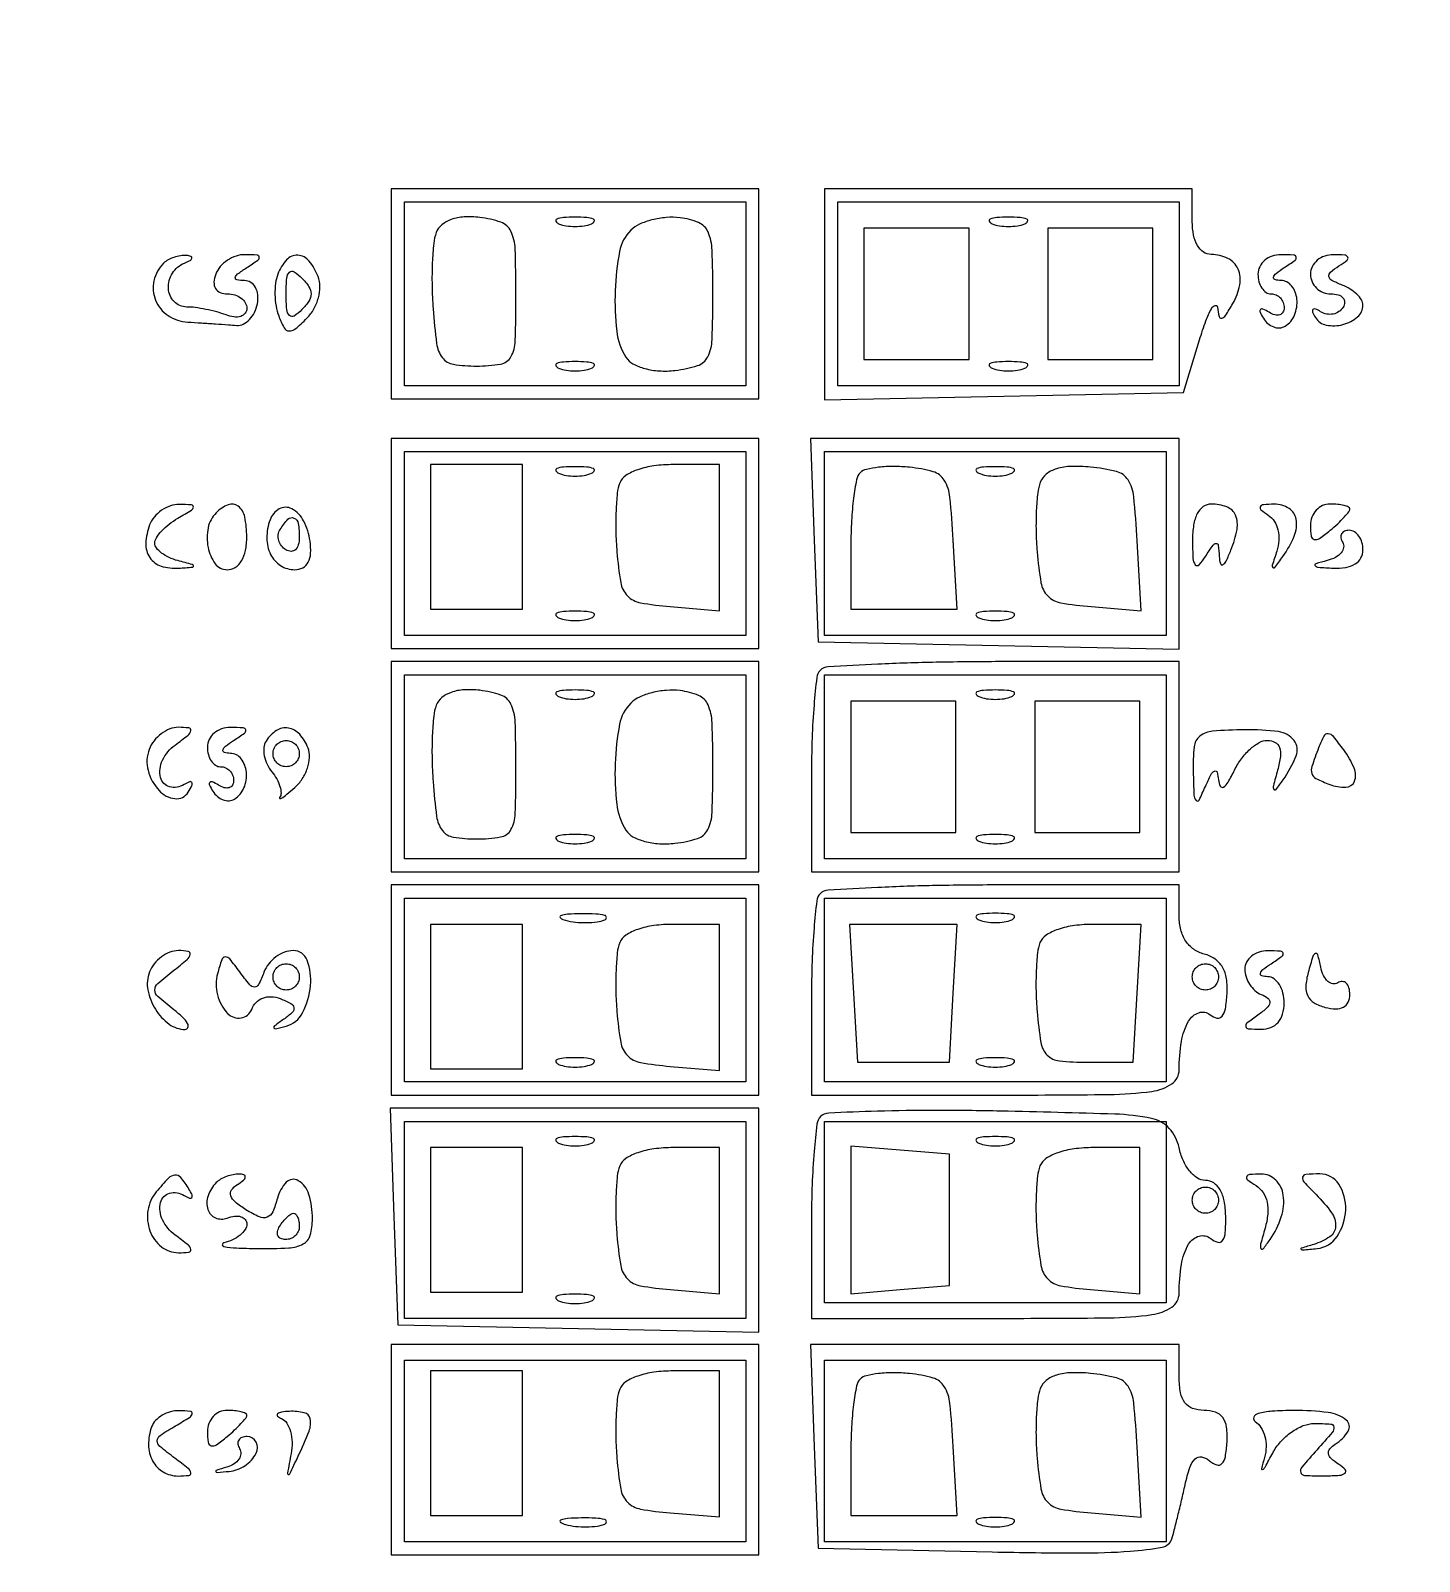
# Model space of a CAD drawing. Extents: x 4 to 1603, y 7 to 792.
# Drawn here: x 863.5 to 969.3, y 412.5 to 529 of the extents above; entities that cross this region are included whole.
import ezdxf

# ---------------------------------------------------------------- set-up
doc = ezdxf.new("R2010")
doc.units = 0

msp = doc.modelspace()

# ---------------------------------------------------------------- linework, layer by layer
for points in [[(4.463028, 790.750623, 0.090794), (4.267848, 789.688086, 0.000004), (4.202933, 675.011121, 0.000189), (4.180203, 548.51456, 0.000114), (4.244173, 398.5), (4.5, 7.5), (803.751263, 7.249377), (1603.002525, 6.998755), (1602.751263, 399.249377), (1602.5, 791.5), (803.718854, 791.750623, 0.000059), (387.797189, 791.831666, 0.000332), (164.795027, 791.700628, 0.000012), (5.544081, 791.497643, 0.311183)], [(924, 508.97178), (924, 500.943561), (937.661082, 501.22178), (951.322165, 501.5), (952.556229, 505.5, -0.012497), (953.041082, 506.942563, -0.037984), (953.46752, 507.884375, -0.184023), (953.741513, 508.11785, -0.490048), (953.925555, 508, 0.030808), (954.035403, 507.280619, 0.415928), (954.238284, 507.150764, 0.196488), (954.526525, 507.350939, 0.012106), (955.084531, 508.25792, 0.083415), (955.619817, 509.676196, 0.153255), (955.485953, 510.891601, 0.176033), (954.711601, 511.702517, 0.115501), (953.440983, 512, -0.15208), (952.856992, 512.181832, -0.111514), (952.394098, 512.683732, -0.083213), (952.09772, 513.478748, -0.047734), (952, 514.5), (952, 517), (938, 517), (924, 517)], [(894.431226, 513.681375, 0.066825), (894.234236, 512.851118, 0.014384), (894.129531, 511.373456, 0.014774), (894.108005, 509.641819, 0.013625), (894.186912, 507.864404, 0.014472), (894.454741, 505.209931, 0.130689), (894.893882, 504.139791, 0.193704), (895.732819, 503.638254, 0.039057), (897.5, 503.5, 0.041432), (899.33205, 503.652071, 0.230406), (900.113636, 504.208333, 0.11737), (900.442664, 505.417511, 0.008002), (900.5, 509, 0.00928), (900.436262, 512.433885, 0.101672), (900.110334, 513.767097, 0.20107), (899.349248, 514.450311, 0.055097), (897.744314, 514.816971, 0.041871), (896.556202, 514.853609, 0.069447), (895.573595, 514.663065, 0.088416), (894.852831, 514.263125, 0.131101)], [(903.75, 514.337719, 0.057986), (904.320008, 514.181385, 0.037979), (905, 514.12966, 0.037979), (905.679992, 514.181385, 0.057986), (906.25, 514.337719, 0.174857), (906.459382, 514.525001, 0.447206), (906.398438, 514.693942, 0.078554), (905.89144, 514.810911, 0.017491), (905, 514.842105, 0.017491), (904.10856, 514.810911, 0.078554), (903.601562, 514.693942, 0.447206), (903.540618, 514.525001, 0.174857)], [(909.242976, 513.842976, 0.150616), (908.391748, 512.233208, 0.037338), (908.052026, 509.233913, 0.038391), (908.170894, 506.155959, 0.112891), (908.873819, 504.169924, 0.128667), (909.408336, 503.672107, 0.058144), (910.304885, 503.31632, 0.050883), (911.416986, 503.136913, 0.043008), (912.608507, 503.169924, 0.04871), (914.320518, 503.536627, 0.20324), (915.103565, 504.208817, 0.10636), (915.436379, 505.52049, 0.009141), (915.5, 509, 0.009614), (915.435795, 512.338715, 0.092759), (915.122727, 513.716414, 0.194214), (914.406052, 514.42357, 0.069795), (912.992976, 514.792976, 0.048605), (911.941859, 514.813162, 0.042571), (910.857266, 514.634766, 0.044841), (909.899812, 514.298518, 0.08975)], [(936.75, 514.337719, 0.057986), (937.320008, 514.181385, 0.037979), (938, 514.12966, 0.037979), (938.679992, 514.181385, 0.057986), (939.25, 514.337719, 0.174857), (939.459382, 514.525001, 0.447206), (939.398438, 514.693942, 0.078554), (938.89144, 514.810911, 0.017491), (938, 514.842105, 0.017491), (937.10856, 514.810911, 0.078554), (936.601562, 514.693942, 0.447206), (936.540618, 514.525001, 0.174857)], [(873.666667, 511.333333, 0.141734), (872.92987, 509.99675, 0.153792), (873.052715, 508.519749, 0.149653), (874.007712, 507.35145, 0.132897), (875.5, 506.85, -0.000901), (876.54781, 506.785236, -0.00082), (877.62879, 506.714687, -0.00082), (878.595108, 506.648438, -0.002655), (879.236305, 506.6, 0.135427), (879.733901, 506.694926, 0.088092), (880.208445, 507.043438, 0.076661), (880.588291, 507.588546, 0.066427), (880.809629, 508.25, 0.073273), (880.839104, 508.919928, 0.102151), (880.658922, 509.490436, 0.122892), (880.300642, 509.871901, 0.141075), (879.823324, 510.015313, -0.039918), (879.250326, 510.067811, -0.416082), (879.127774, 510.242764, -0.191708), (879.296264, 510.5137, -0.015473), (880, 511, 0.009472), (880.852936, 511.574402, 0.283067), (880.951561, 511.802896, 0.356064), (880.787749, 511.953205, 0.012247), (879.856989, 511.984687, 0.083429), (879.185873, 511.878342, 0.06663), (878.527528, 511.554877, 0.067041), (877.98128, 511.072257, 0.086936), (877.638374, 510.5, 0.075244), (877.503306, 509.885039, 0.151899), (877.617923, 509.407358, 0.166113), (877.972145, 509.106211, 0.094119), (878.531385, 509, -0.073761), (879.092547, 508.916763, -0.088075), (879.568594, 508.674822, -0.1006), (879.886831, 508.31516, -0.131714), (880, 507.893011, -0.168247), (879.871528, 507.522024, -0.150596), (879.53535, 507.289503, -0.107411), (879.023615, 507.242209, -0.061217), (878.418213, 507.393011, 0.024761), (877.709117, 507.625558, 0.016939), (876.884475, 507.821697, 0.017107), (876.074909, 507.956854, 0.032815), (875.418213, 508, -0.205036), (874.464994, 508.408042, -0.179778), (874.034445, 509.409287, -0.153712), (874.337481, 510.573313, -0.158188), (875.25, 511.337719, 0.028946), (875.679546, 511.540678, 0.200945), (875.821813, 511.718451, 0.402534), (875.749415, 511.855144, 0.061476), (875.416667, 511.921053, 0.056785), (874.952946, 511.902167, 0.042489), (874.455729, 511.780976, 0.043368), (874.000958, 511.582947, 0.072132)], [(882.361626, 510.5, 0.060916), (882.187716, 509.803609, 0.036136), (882.144203, 508.947847, 0.035675), (882.225432, 508.074636, 0.050626), (882.429755, 507.322459, 0.031864), (882.84481, 506.417726, 0.253837), (883.2162, 506.174507, 0.199672), (883.686497, 506.32595, 0.01993), (884.573489, 507.144917, 0.068649), (885.107259, 507.849518, 0.062082), (885.452608, 508.696338, 0.064884), (885.569018, 509.562242, 0.09288), (885.429755, 510.322459, 0.08078), (884.742227, 511.502319, 0.209008), (883.882674, 511.93882, 0.226904), (883.032284, 511.590803, 0.092686)], [(957, 510.5, 0.064853), (957.074694, 509.926543, 0.082425), (957.29375, 509.440625, 0.098894), (957.618646, 509.115568, 0.148195), (958, 509, -0.105053), (958.381556, 508.918938, -0.099167), (958.70625, 508.688914, -0.09642), (958.923877, 508.345238, -0.093332), (959, 507.940983, -0.132745), (958.906838, 507.596262, -0.19028), (958.660863, 507.40265, -0.143226), (958.287383, 507.400314, -0.068937), (957.845492, 507.595492, 0.028948), (957.383813, 507.845132, 0.323892), (957.19018, 507.808164, 0.309012), (957.158708, 507.608429, 0.02762), (957.41459, 507.138197, 0.078004), (957.761221, 506.734317, 0.090333), (958.199089, 506.480308, 0.100781), (958.658364, 506.413429, 0.124968), (959.069098, 506.542705, 0.157743), (959.786595, 507.387127, 0.12135), (959.968297, 508.590295, 0.14257), (959.568066, 509.607478, 0.228994), (958.75, 510.015313, -0.066727), (958.295085, 510.081977, -0.405416), (958.1875, 510.269141, -0.167501), (958.378141, 510.559769, -0.021149), (959, 511, 0.011213), (959.830411, 511.563444, 0.309569), (959.916542, 511.798096, 0.327416), (959.728916, 511.952739, 0.011938), (958.75, 511.984687, 0.08452), (958.081711, 511.876916, 0.094034), (957.514063, 511.554877, 0.101436), (957.13455, 511.070951, 0.116238)], [(961, 510.5, 0.103052), (961.119235, 509.927627, 0.098802), (961.457961, 509.440625, 0.09695), (961.963945, 509.114295, 0.095165), (962.559017, 509, -0.067432), (963.109731, 508.925389, -0.140899), (963.475564, 508.701458, -0.190788), (963.602176, 508.36964, -0.136093), (963.489919, 507.983688, -0.105964), (963.167152, 507.647286, -0.09932), (962.727473, 507.462971, -0.096172), (962.238531, 507.459449, -0.092519), (961.776393, 507.638197, 0.03648), (961.374684, 507.847661, 0.320911), (961.189683, 507.807583, 0.297109), (961.158467, 507.612652, 0.033704), (961.377517, 507.198182, 0.209048), (962.207877, 506.623911, 0.112177), (963.476444, 506.66264, 0.114137), (964.588211, 507.243178, 0.218971), (965, 508.138374, 0.140811), (964.885583, 508.536597, 0.060678), (964.534745, 508.969763, 0.053319), (964.022046, 509.369548, 0.047369), (963.416154, 509.670548, -0.027745), (962.631939, 510.02253, -0.234956), (962.410219, 510.325417, -0.265879), (962.531281, 510.657711, -0.034191), (963.166154, 511.123851, 0.022469), (963.788165, 511.558497, 0.3555), (963.8437, 511.79269, 0.267807), (963.613819, 511.949002, 0.01627), (962.75, 511.984687, 0.08452), (962.081711, 511.876916, 0.094034), (961.514063, 511.554877, 0.101436), (961.13455, 511.070951, 0.116238)], [(884.2, 507.8, -0.051663), (883.601187, 507.313616, -0.354955), (883.25, 507.35, -0.180052), (883.04368, 507.800928, -0.018208), (883, 509, -0.018208), (883.04368, 510.199072, -0.180052), (883.25, 510.65, -0.354955), (883.601187, 510.686384, -0.051663), (884.2, 510.2, -0.049631), (884.734592, 509.547259, -0.147822), (884.9, 509, -0.147822), (884.734592, 508.452741, -0.049631)], [(903.75, 503.337719, 0.057986), (904.320008, 503.181385, 0.037979), (905, 503.12966, 0.037979), (905.679992, 503.181385, 0.057986), (906.25, 503.337719, 0.174857), (906.459382, 503.525001, 0.447206), (906.398438, 503.693942, 0.078554), (905.89144, 503.810911, 0.017491), (905, 503.842105, 0.017491), (904.10856, 503.810911, 0.078554), (903.601562, 503.693942, 0.447206), (903.540618, 503.525001, 0.174857)], [(936.75, 503.337719, 0.057986), (937.320008, 503.181385, 0.037979), (938, 503.12966, 0.037979), (938.679992, 503.181385, 0.057986), (939.25, 503.337719, 0.174857), (939.459382, 503.525001, 0.447206), (939.398438, 503.693942, 0.078554), (938.89144, 503.810911, 0.017491), (938, 503.842105, 0.017491), (937.10856, 503.810911, 0.078554), (936.601562, 503.693942, 0.447206), (936.540618, 503.525001, 0.174857)], [(903.75, 495.337719, 0.057986), (904.320008, 495.181385, 0.037979), (905, 495.12966, 0.037979), (905.679992, 495.181385, 0.057986), (906.25, 495.337719, 0.174857), (906.459382, 495.525001, 0.447206), (906.398438, 495.693942, 0.078554), (905.89144, 495.810911, 0.017491), (905, 495.842105, 0.017491), (904.10856, 495.810911, 0.078554), (903.601562, 495.693942, 0.447206), (903.540618, 495.525001, 0.174857)], [(908.401981, 494.605161, 0.065634), (908.214583, 493.823593, 0.015659), (908.116972, 492.487603, 0.015832), (908.101498, 490.93339, 0.015062), (908.183365, 489.355161, 0.021678), (908.477724, 487.018178, 0.152348), (908.99211, 486.008082, 0.156673), (909.982424, 485.484188, 0.023303), (912.25, 485.189635), (916, 484.879269), (916, 490.439635), (916, 496), (912.468615, 496, 0.032742), (911.005698, 495.904099, 0.049916), (909.767735, 495.613362, 0.061912), (908.857887, 495.169259, 0.157953)], [(926.71406, 495.380727, 0.149786), (926.434276, 494.853698, 0.015667), (926.209755, 493.45663, 0.018316), (926.052124, 491.736579, 0.013691), (926, 489.833333), (926, 485), (930.05226, 485), (934.104519, 485), (933.80226, 490.25, 0.010772), (933.542779, 493.525481, 0.110728), (933.116842, 494.805833, 0.190557), (932.264449, 495.457175, 0.04459), (930.46406, 495.797393, 0.023563), (929.249413, 495.85882, 0.028525), (928.110172, 495.797672, 0.029193), (927.179428, 495.638837, 0.140413)], [(935.75, 495.337719, 0.057986), (936.320008, 495.181385, 0.037979), (937, 495.12966, 0.037979), (937.679992, 495.181385, 0.057986), (938.25, 495.337719, 0.174857), (938.459382, 495.525001, 0.447206), (938.398438, 495.693942, 0.078554), (937.89144, 495.810911, 0.017491), (937, 495.842105, 0.017491), (936.10856, 495.810911, 0.078554), (935.601562, 495.693942, 0.447206), (935.540618, 495.525001, 0.174857)], [(940.42649, 494.669033, 0.064117), (940.230003, 493.860332, 0.016143), (940.124172, 492.506365, 0.016211), (940.103308, 490.938082, 0.015709), (940.183365, 489.355161, 0.021737), (940.478825, 487.011698, 0.153889), (940.996201, 486.003843, 0.155972), (941.994594, 485.481911, 0.022504), (944.304466, 485.186388), (948.108931, 484.872775), (947.804466, 490.186388, 0.010339), (947.540278, 493.570311, 0.116937), (947.105915, 494.832638, 0.192513), (946.22153, 495.472325, 0.037456), (944.243125, 495.813871, 0.031373), (942.784536, 495.862532, 0.065605), (941.665312, 495.681454, 0.091375), (940.881923, 495.279901, 0.137986)], [(877.666667, 492.333333, 0.147767), (877.055564, 491.193097, 0.097448), (877.049131, 489.694925, 0.112056), (877.591197, 488.458471, 0.237956), (878.5, 488, 0.140575), (879.11998, 488.177821, 0.118484), (879.6, 488.666667, 0.088208), (879.90137, 489.456621, 0.04716), (880, 490.5, 0.050018), (879.847726, 492.018392, 0.178078), (879.343185, 492.836968, 0.268587), (878.589731, 492.944054, 0.100787)], [(952.015313, 490.25, 0.011096), (952.054211, 488.849063, 0.155556), (952.228862, 488.383071, 0.461139), (952.512621, 488.371881, 0.043106), (953, 489, -0.008508), (953.588941, 489.878177, -0.24552), (953.822078, 490, -0.380984), (953.981076, 489.858278, -0.014443), (954.054972, 489, 0.049617), (954.139989, 488.459997, 0.491487), (954.321896, 488.38269, 0.155583), (954.575875, 488.655133, 0.014792), (954.945153, 489.5, 0.047741), (955.407011, 491.064428, 0.150511), (955.291376, 492.13979, 0.201035), (954.632606, 492.776176, 0.093102), (953.440983, 493, 0.157687), (952.841201, 492.806021, 0.117263), (952.38364, 492.275552, 0.081445), (952.101167, 491.410863, 0.039717)], [(957.78387, 492.154738, -0.111729), (958.242406, 491.693856, -0.081428), (958.523322, 491.02536, -0.07343), (958.593672, 490.234499, -0.064672), (958.439537, 489.42005, 0.004034), (958.093876, 488.333988, 0.287765), (958.14042, 488.159251, 0.445359), (958.28096, 488.171635, 0.005334), (958.890355, 489, 0.056634), (959.760928, 490.554752, 0.140065), (959.914573, 491.840027, 0.216056), (959.365639, 492.668969, 0.143234), (958.25, 492.984687, 0.018284), (957.425029, 492.94728, 0.249276), (957.180172, 492.790172, 0.365879), (957.225217, 492.555653, 0.028537)], [(961, 491.377555, 0.035496), (961.057736, 490.565314, 0.304492), (961.28931, 490.308142, 0.217533), (961.689039, 490.381629, 0.020633), (962.5, 491, 0.013852), (963.074554, 491.504355, 0.019119), (963.559375, 491.99011, 0.016008), (963.925448, 492.412416, 0.172217), (964, 492.622445, 0.294983), (963.90557, 492.768578, 0.044235), (963.559375, 492.889093, 0.037907), (963.07485, 492.972666, 0.023761), (962.5, 493, 0.107348), (961.927707, 492.875699, 0.099536), (961.440625, 492.523407, 0.095788), (961.114059, 491.996941, 0.091307)], [(872.603744, 491.409758, 0.081149), (872.313368, 490.009427, 0.159458), (872.617593, 488.92592, 0.169818), (873.483207, 488.27551, 0.094393), (874.809017, 488.116001, 0.003272), (875.866595, 488.195509, 0.420376), (875.942842, 488.287269, 0.309854), (875.851261, 488.395223, 0.002679), (874.75, 488.689326, -0.044148), (874.080385, 488.929098, -0.05489), (873.514063, 489.269924, -0.06503), (873.126373, 489.654454, -0.166414), (873, 490.023634, -0.143285), (873.119076, 490.430623, -0.044038), (873.514063, 490.942419, -0.04001), (874.080274, 491.465175, -0.034545), (874.75, 491.919901, 0.006534), (875.787349, 492.542396, 0.233003), (875.93217, 492.773692, 0.424004), (875.801579, 492.928585, 0.01244), (874.856989, 492.969591, 0.088496), (874.183284, 492.862233, 0.067842), (873.517356, 492.523934, 0.067167), (872.959964, 492.015346, 0.082841)], [(881.770515, 491.792264, 0.088326), (881.52411, 490.41201, 0.115815), (881.815314, 489.169082, 0.135345), (882.578535, 488.315893, 0.143969), (883.652884, 488, 0.122425), (884.258912, 488.150644, 0.148717), (884.672168, 488.561549, 0.110365), (884.862728, 489.241782, 0.04989), (884.819551, 490.171672, 0.081313), (884.328037, 491.714758, 0.154109), (883.422788, 492.63636, 0.256156), (882.477663, 492.624081, 0.177691)], [(884, 490.440983, -0.067432), (883.925389, 489.890269, -0.140899), (883.701458, 489.524436, -0.190788), (883.36964, 489.397824, -0.136093), (882.983688, 489.510081, -0.090427), (882.639411, 489.820631, -0.095498), (882.434921, 490.22714, -0.099685), (882.401101, 490.665803, -0.108373), (882.542705, 491.069098, -0.050477), (883.13314, 491.838655, -0.315493), (883.592818, 491.933879, -0.25701), (883.914842, 491.519563, -0.039415)], [(963.453226, 490.075682, -0.183658), (963.528012, 489.687459, -0.13522), (963.339019, 489.287851, -0.095139), (962.894831, 488.935574, -0.056469), (962.262243, 488.691683, 0.010757), (961.402668, 488.447599, 0.53838), (961.361137, 488.305766, 0.201311), (961.591971, 488.188342, 0.005439), (962.75, 488.116001, 0.053911), (963.681016, 488.168387, 0.097187), (964.394334, 488.435003, 0.125349), (964.838332, 488.892943, 0.130876), (965, 489.5, 0.06887), (964.920655, 490.073318, 0.085131), (964.688914, 490.559375, 0.099915), (964.344827, 490.884374, 0.140337), (963.940983, 491, 0.097991), (963.581129, 490.928792, 0.175397), (963.36086, 490.728482, 0.170132), (963.315971, 490.428463, 0.091518)], [(903.75, 484.337719, 0.057986), (904.320008, 484.181385, 0.037979), (905, 484.12966, 0.037979), (905.679992, 484.181385, 0.057986), (906.25, 484.337719, 0.174857), (906.459382, 484.525001, 0.447206), (906.398438, 484.693942, 0.078554), (905.89144, 484.810911, 0.017491), (905, 484.842105, 0.017491), (904.10856, 484.810911, 0.078554), (903.601562, 484.693942, 0.447206), (903.540618, 484.525001, 0.174857)], [(935.75, 484.337719, 0.057986), (936.320008, 484.181385, 0.037979), (937, 484.12966, 0.037979), (937.679992, 484.181385, 0.057986), (938.25, 484.337719, 0.174857), (938.459382, 484.525001, 0.447206), (938.398438, 484.693942, 0.078554), (937.89144, 484.810911, 0.017491), (937, 484.842105, 0.017491), (936.10856, 484.810911, 0.078554), (935.601562, 484.693942, 0.447206), (935.540618, 484.525001, 0.174857)], [(923.666667, 480.333333, 0.169247), (923.402069, 479.785689, 0.007906), (923.195833, 477.708333, 0.012318), (923.048411, 475.19147, 0.008468), (923, 472.333333), (923, 465), (937, 465), (951, 465), (951, 473), (951, 481), (937.666667, 481, 0.004672), (932.508154, 480.951802, 0.007224), (928.054167, 480.804167, 0.002894), (924.263922, 480.601685, 0.183581)], [(894.431226, 477.681375, 0.066825), (894.234236, 476.851118, 0.014384), (894.129531, 475.373456, 0.014774), (894.108005, 473.641819, 0.013625), (894.186912, 471.864404, 0.014472), (894.454741, 469.209931, 0.130689), (894.893882, 468.139791, 0.193704), (895.732819, 467.638254, 0.039057), (897.5, 467.5, 0.041432), (899.33205, 467.652071, 0.230406), (900.113636, 468.208333, 0.11737), (900.442664, 469.417511, 0.008002), (900.5, 473, 0.00928), (900.436262, 476.433885, 0.101672), (900.110334, 477.767097, 0.20107), (899.349248, 478.450311, 0.055097), (897.744314, 478.816971, 0.041871), (896.556202, 478.853609, 0.069447), (895.573595, 478.663065, 0.088416), (894.852831, 478.263125, 0.131101)], [(903.75, 478.337719, 0.057986), (904.320008, 478.181385, 0.037979), (905, 478.12966, 0.037979), (905.679992, 478.181385, 0.057986), (906.25, 478.337719, 0.174857), (906.459382, 478.525001, 0.447206), (906.398438, 478.693942, 0.078554), (905.89144, 478.810911, 0.017491), (905, 478.842105, 0.017491), (904.10856, 478.810911, 0.078554), (903.601562, 478.693942, 0.447206), (903.540618, 478.525001, 0.174857)], [(909.242976, 477.842976, 0.150616), (908.391748, 476.233208, 0.037338), (908.052026, 473.233913, 0.038391), (908.170894, 470.155959, 0.112891), (908.873819, 468.169924, 0.128667), (909.408336, 467.672107, 0.058144), (910.304885, 467.31632, 0.050883), (911.416986, 467.136913, 0.043008), (912.608507, 467.169924, 0.04871), (914.320518, 467.536627, 0.20324), (915.103565, 468.208817, 0.10636), (915.436379, 469.52049, 0.009141), (915.5, 473, 0.009614), (915.435795, 476.338715, 0.092759), (915.122727, 477.716414, 0.194214), (914.406052, 478.42357, 0.069795), (912.992976, 478.792976, 0.048605), (911.941859, 478.813162, 0.042571), (910.857266, 478.634766, 0.044841), (909.899812, 478.298518, 0.08975)], [(935.75, 478.337719, 0.057986), (936.320008, 478.181385, 0.037979), (937, 478.12966, 0.037979), (937.679992, 478.181385, 0.057986), (938.25, 478.337719, 0.174857), (938.459382, 478.525001, 0.447206), (938.398438, 478.693942, 0.078554), (937.89144, 478.810911, 0.017491), (937, 478.842105, 0.017491), (936.10856, 478.810911, 0.078554), (935.601562, 478.693942, 0.447206), (935.540618, 478.525001, 0.174857)], [(872.570245, 474.322459, 0.156689), (872.481549, 472.727628, 0.121166), (873.315407, 471.188295, 0.181806), (874.525548, 470.568235, 0.290547), (875.536184, 471.058547, 0.023223), (875.8188, 471.567209, 0.243459), (875.81489, 471.798125, 0.388), (875.645538, 471.857271, 0.037352), (875.223607, 471.638197, -0.20398), (874.119443, 471.470035, -0.281043), (873.436965, 472.171692, -0.168736), (873.584839, 473.501655, -0.124226), (874.538354, 474.651704, 0.009915), (875.533025, 475.409745, 0.179242), (875.737036, 475.746225, 0.434154), (875.587735, 475.951484, 0.030692), (874.798118, 476, 0.094895), (874.144411, 475.874805, 0.066838), (873.490222, 475.507222, 0.06462), (872.93474, 474.963756, 0.075358)], [(877, 474.5, 0.064853), (877.074694, 473.926543, 0.082425), (877.29375, 473.440625, 0.098894), (877.618646, 473.115568, 0.148195), (878, 473, -0.105053), (878.381556, 472.918938, -0.099167), (878.70625, 472.688914, -0.09642), (878.923877, 472.345238, -0.093332), (879, 471.940983, -0.132745), (878.906838, 471.596262, -0.19028), (878.660863, 471.40265, -0.143226), (878.287383, 471.400314, -0.068937), (877.845492, 471.595492, 0.028948), (877.383813, 471.845132, 0.323892), (877.19018, 471.808164, 0.309012), (877.158708, 471.608429, 0.02762), (877.41459, 471.138197, 0.078004), (877.761221, 470.734317, 0.090333), (878.199089, 470.480308, 0.100781), (878.658364, 470.413429, 0.124968), (879.069098, 470.542705, 0.157743), (879.786595, 471.387127, 0.12135), (879.968297, 472.590295, 0.14257), (879.568066, 473.607478, 0.228994), (878.75, 474.015313, -0.066727), (878.295085, 474.081977, -0.405416), (878.1875, 474.269141, -0.167501), (878.378141, 474.559769, -0.021149), (879, 475, 0.011213), (879.830411, 475.563444, 0.309569), (879.916542, 475.798096, 0.327416), (879.728916, 475.952739, 0.011938), (878.75, 475.984687, 0.08452), (878.081711, 475.876916, 0.094034), (877.514063, 475.554877, 0.101436), (877.13455, 475.070951, 0.116238)], [(881.472927, 474.956195, 0.115263), (881.306396, 474.460424, 0.069382), (881.333811, 473.83766, 0.063603), (881.541466, 473.188436, 0.064118), (881.905234, 472.614186, -0.044443), (882.282064, 472.067956, -0.055078), (882.525328, 471.500547, -0.065197), (882.60911, 470.996674, -0.165414), (882.503229, 470.646086, 0.513873), (882.526694, 470.577176, 0.224076), (882.641936, 470.594316, 0.026009), (883.052383, 470.900248, 0.007671), (883.648649, 471.410554, 0.067407), (884.224754, 472.076797, 0.063078), (884.61848, 472.886968, 0.067382), (884.778776, 473.712361, 0.106314), (884.668129, 474.422459, 0.09174), (884.028118, 475.467806, 0.169839), (883.165723, 475.941158, 0.186459), (882.256038, 475.753752, 0.111805)], [(952.070285, 472.632116, 0.005136), (952.128926, 470.839957, 0.162551), (952.284184, 470.433973, 0.541063), (952.512344, 470.458863, 0.016093), (953, 471.5, -0.014627), (953.41332, 472.389205, -0.161827), (953.686863, 472.662839, -0.467485), (953.887258, 472.575763, -0.048682), (953.997395, 472, 0.093562), (954.133471, 471.523735, 0.439389), (954.376426, 471.454418, 0.125745), (954.729644, 471.818283, 0.017753), (955.220495, 472.75, -0.047055), (955.740436, 473.610717, -0.050159), (956.402401, 474.339063, -0.05583), (957.099814, 474.838352, -0.128141), (957.720202, 475, -0.121218), (958.310654, 474.854719, -0.190742), (958.647211, 474.464206, -0.117688), (958.715676, 473.782316, -0.035007), (958.501881, 472.75, 0.005506), (958.180214, 471.556159, 0.192299), (958.216446, 471.274156, 0.538239), (958.375733, 471.262105, 0.011991), (958.919181, 472, 0.05843), (959.906938, 473.833773, 0.263332), (959.746138, 474.994868, 0.199907), (958.575089, 475.670969, 0.035711), (956, 475.819436, 0.015606), (953.535043, 475.708413, 0.152476), (952.577872, 475.327393, 0.200429), (952.141622, 474.516781, 0.030144)], [(961.618267, 474.447603, 0.011448), (961.109775, 473.026021, 0.155116), (961.102784, 472.481571, 0.207413), (961.418926, 472.109241, 0.022853), (962.467975, 471.650663, 0.096571), (963.69076, 471.435899, 0.301067), (964.346135, 471.887693, 0.200812), (964.332099, 472.891574, 0.055316), (963.529591, 474.290419, 0.014491), (962.745535, 475.299931, 0.202557), (962.346382, 475.508627, 0.301229), (962.015476, 475.326512, 0.029035)], [(884, 474, -0.099038), (883.923658, 473.618362, -0.097945), (883.70625, 473.29375, -0.097945), (883.381638, 473.076342, -0.099038), (883, 473, -0.099038), (882.618362, 473.076342, -0.097945), (882.29375, 473.29375, -0.097945), (882.076342, 473.618362, -0.099038), (882, 474, -0.099038), (882.076342, 474.381638, -0.097945), (882.29375, 474.70625, -0.097945), (882.618362, 474.923658, -0.099038), (883, 475, -0.099038), (883.381638, 474.923658, -0.097945), (883.70625, 474.70625, -0.097945), (883.923658, 474.381638, -0.099038)], [(903.75, 467.337719, 0.057986), (904.320008, 467.181385, 0.037979), (905, 467.12966, 0.037979), (905.679992, 467.181385, 0.057986), (906.25, 467.337719, 0.174857), (906.459382, 467.525001, 0.447206), (906.398438, 467.693942, 0.078554), (905.89144, 467.810911, 0.017491), (905, 467.842105, 0.017491), (904.10856, 467.810911, 0.078554), (903.601562, 467.693942, 0.447206), (903.540618, 467.525001, 0.174857)], [(935.75, 467.337719, 0.057986), (936.320008, 467.181385, 0.037979), (937, 467.12966, 0.037979), (937.679992, 467.181385, 0.057986), (938.25, 467.337719, 0.174857), (938.459382, 467.525001, 0.447206), (938.398438, 467.693942, 0.078554), (937.89144, 467.810911, 0.017491), (937, 467.842105, 0.017491), (936.10856, 467.810911, 0.078554), (935.601562, 467.693942, 0.447206), (935.540618, 467.525001, 0.174857)], [(923.666667, 463.333333, 0.169247), (923.402069, 462.785689, 0.007906), (923.195833, 460.708333, 0.012318), (923.048411, 458.19147, 0.008468), (923, 455.333333), (923, 448), (937, 448, 0.002543), (945.647525, 448.043984, 0.031509), (948.925385, 448.284254, 0.114204), (950.435, 448.858672, 0.249966), (951, 449.918213, -0.039833), (951.172181, 452.076059, -0.088891), (951.714033, 453.624758, -0.18467), (952.495949, 454.27233, -0.26037), (953.366783, 454.111199, 0.121538), (953.879232, 453.863341, 0.282399), (954.265602, 454.000819, 0.129189), (954.524779, 454.57882, 0.026204), (954.651643, 455.705016, 0.05023), (954.604573, 456.863852, 0.095954), (954.301774, 457.7413, 0.111871), (953.733293, 458.355904, 0.086659), (952.901643, 458.735972, -0.090293), (952.105837, 459.106621, -0.093105), (951.501633, 459.730789, -0.084926), (951.126994, 460.583351, -0.061222), (951, 461.616631), (951, 464), (937.666667, 464, 0.004672), (932.508154, 463.951802, 0.007224), (928.054167, 463.804167, 0.002894), (924.263922, 463.601685, 0.183581)], [(904.269032, 461.307009, 0.037336), (905.036634, 461.167106, 0.029507), (905.880008, 461.127736, 0.030339), (906.671085, 461.185595, 0.06278), (907.269032, 461.344063, 0.31318), (907.386009, 461.52287, 0.333666), (907.257153, 461.684921, 0.052471), (906.580113, 461.787295, 0.014395), (905.5, 461.805051, 0.012823), (904.431793, 461.764444, 0.080377), (903.900903, 461.643467, 0.597527), (903.883358, 461.48334, 0.087174)], [(935.75, 461.337719, 0.057986), (936.320008, 461.181385, 0.037979), (937, 461.12966, 0.037979), (937.679992, 461.181385, 0.057986), (938.25, 461.337719, 0.174857), (938.459382, 461.525001, 0.447206), (938.398438, 461.693942, 0.078554), (937.89144, 461.810911, 0.017491), (937, 461.842105, 0.017491), (936.10856, 461.810911, 0.078554), (935.601562, 461.693942, 0.447206), (935.540618, 461.525001, 0.174857)], [(908.401981, 459.605161, 0.065634), (908.214583, 458.823593, 0.015659), (908.116972, 457.487603, 0.015832), (908.101498, 455.93339, 0.015062), (908.183365, 454.355161, 0.021678), (908.477724, 452.018178, 0.152348), (908.99211, 451.008082, 0.156673), (909.982424, 450.484188, 0.023303), (912.25, 450.189635), (916, 449.879269), (916, 455.439635), (916, 461), (912.468615, 461, 0.032742), (911.005698, 460.904099, 0.049916), (909.767735, 460.613362, 0.061912), (908.857887, 460.169259, 0.157953)], [(940.401981, 459.605161, 0.065634), (940.214583, 458.823593, 0.015659), (940.116972, 457.487603, 0.015832), (940.101498, 455.93339, 0.015062), (940.183365, 454.355161, 0.019241), (940.468062, 452.002508, 0.156631), (940.952494, 451.047985, 0.17424), (941.876952, 450.606651, 0.025102), (944, 450.5), (947.5, 450.5), (947.80226, 455.75), (948.104519, 461), (944.520875, 461, 0.031916), (943.030407, 460.904763, 0.049766), (941.777866, 460.615354, 0.062179), (940.861237, 460.171757, 0.15868)], [(872.589736, 457.373252, 0.139266), (872.466875, 456.006553, 0.092751), (873.042142, 454.532447, 0.095463), (874.09131, 453.40034, 0.159598), (875.313574, 453, 0.31358), (875.523451, 453.145981, 0.224178), (875.498126, 453.440625, 0.071767), (875.11647, 453.92227, 0.024884), (874.44113, 454.5, -0.015336), (873.227235, 455.498955, -0.216165), (873, 456, -0.216165), (873.227235, 456.501045, -0.015336), (874.44113, 457.5, 0.010962), (875.455608, 458.320073, 0.160201), (875.693517, 458.706941, 0.433353), (875.541307, 458.937147, 0.042211), (874.798118, 459, 0.092327), (874.145867, 458.878524, 0.066755), (873.495948, 458.522143, 0.065066), (872.946796, 457.995124, 0.077556)], [(877.773998, 457.243767, 0.126195), (877.766362, 455.624779, 0.129945), (878.541309, 454.222252, 0.245068), (879.564146, 453.875441, 0.268869), (880.372251, 454.527689, -0.102036), (880.710926, 455.056329, -0.110047), (881.223032, 455.390705, -0.102803), (881.858077, 455.489505, -0.079131), (882.545992, 455.343978, -0.029143), (883.35075, 454.980071, -0.23027), (883.586805, 454.659829, -0.255606), (883.468524, 454.300433, -0.035011), (882.833846, 453.784706, 0.006159), (882.121577, 453.27115, 0.319113), (882.071513, 453.118025, 0.394473), (882.195992, 453.047161, 0.007171), (883, 453.250988, 0.212424), (884.249239, 454.263783, 0.094813), (884.850737, 456.341001, 0.112736), (884.596129, 458.262682, 0.313325), (883.535038, 459, 0.092302), (882.877173, 458.877512, 0.066754), (882.221688, 458.518162, 0.06507), (881.667858, 457.986753, 0.077578), (881.307789, 457.359701, -0.022043), (880.897678, 456.41737, -0.289952), (880.588188, 456.22685, -0.221398), (880.220265, 456.403845, -0.013819), (879.461897, 457.382996, 0.012686), (878.701934, 458.368811, 0.247629), (878.359744, 458.514776, 0.299575), (878.090313, 458.303748, 0.017114)], [(956, 457.583333, 0.080037), (956.093358, 457.00385, 0.064268), (956.367188, 456.433822, 0.065096), (956.772087, 455.959109, 0.087504), (957.25, 455.659464, -0.068328), (957.771084, 455.35979, -0.274217), (957.901057, 455.031686, -0.172412), (957.686265, 454.63811, -0.02856), (957, 454.091444, 0.011504), (956.163925, 453.470823, 0.292297), (956.073311, 453.215056, 0.33149), (956.268171, 453.050143, 0.013356), (957.25, 453.015313, 0.095184), (957.975212, 453.148064, 0.119898), (958.533164, 453.537612, 0.110073), (958.881249, 454.169694, 0.071148), (959, 455, 0.060533), (958.90693, 455.765941, 0.078496), (958.632812, 456.416998, 0.095937), (958.226823, 456.855898, 0.156456), (957.75, 457.015313, -0.066727), (957.295085, 457.081977, -0.405416), (957.1875, 457.269141, -0.167501), (957.378141, 457.559769, -0.021149), (958, 458, 0.011213), (958.830411, 458.563444, 0.309569), (958.916542, 458.798096, 0.327416), (958.728916, 458.952739, 0.011938), (957.75, 458.984687, 0.079603), (957.081538, 458.883576, 0.091811), (956.514063, 458.579356, 0.101744), (956.134785, 458.12242, 0.123118)], [(960.825735, 457.336251, 0.049771), (960.648145, 456.290389, 0.130979), (960.79188, 455.549959, 0.1474), (961.268981, 455.032567, 0.069466), (962.116175, 454.679871, 0.055061), (962.922425, 454.561507, 0.12881), (963.512659, 454.693776, 0.166203), (963.870381, 455.066593, 0.109268), (964, 455.652637, 0.06479), (963.932413, 456.172026, 0.136639), (963.728482, 456.519766, 0.191405), (963.426495, 456.644099, 0.142428), (963.075682, 456.546774, -0.183555), (962.695014, 456.473364, -0.144181), (962.315334, 456.660981, -0.099172), (961.99317, 457.104922, -0.056364), (961.785242, 457.737757, 0.013614), (961.562077, 458.682049, 0.454937), (961.377046, 458.773169, 0.223479), (961.177034, 458.551798, 0.00684)], [(884, 457, -0.099038), (883.923658, 456.618362, -0.097945), (883.70625, 456.29375, -0.097945), (883.381638, 456.076342, -0.099038), (883, 456, -0.099038), (882.618362, 456.076342, -0.097945), (882.29375, 456.29375, -0.097945), (882.076342, 456.618362, -0.099038), (882, 457, -0.099038), (882.076342, 457.381638, -0.097945), (882.29375, 457.70625, -0.097945), (882.618362, 457.923658, -0.099038), (883, 458, -0.099038), (883.381638, 457.923658, -0.097945), (883.70625, 457.70625, -0.097945), (883.923658, 457.381638, -0.099038)], [(954, 457, -0.099038), (953.923658, 456.618362, -0.097945), (953.70625, 456.29375, -0.097945), (953.381638, 456.076342, -0.099038), (953, 456, -0.099038), (952.618362, 456.076342, -0.097945), (952.29375, 456.29375, -0.097945), (952.076342, 456.618362, -0.099038), (952, 457, -0.099038), (952.076342, 457.381638, -0.097945), (952.29375, 457.70625, -0.097945), (952.618362, 457.923658, -0.099038), (953, 458, -0.099038), (953.381638, 457.923658, -0.097945), (953.70625, 457.70625, -0.097945), (953.923658, 457.381638, -0.099038)], [(903.75, 450.337719, 0.057986), (904.320008, 450.181385, 0.037979), (905, 450.12966, 0.037979), (905.679992, 450.181385, 0.057986), (906.25, 450.337719, 0.174857), (906.459382, 450.525001, 0.447206), (906.398438, 450.693942, 0.078554), (905.89144, 450.810911, 0.017491), (905, 450.842105, 0.017491), (904.10856, 450.810911, 0.078554), (903.601562, 450.693942, 0.447206), (903.540618, 450.525001, 0.174857)], [(935.75, 450.337719, 0.057986), (936.320008, 450.181385, 0.037979), (937, 450.12966, 0.037979), (937.679992, 450.181385, 0.057986), (938.25, 450.337719, 0.174857), (938.459382, 450.525001, 0.447206), (938.398438, 450.693942, 0.078554), (937.89144, 450.810911, 0.017491), (937, 450.842105, 0.017491), (936.10856, 450.810911, 0.078554), (935.601562, 450.693942, 0.447206), (935.540618, 450.525001, 0.174857)], [(923.694338, 446.361005, 0.167914), (923.419052, 445.794989, 0.008418), (923.203962, 443.716462, 0.012753), (923.05044, 441.193417, 0.008817), (923, 438.333333), (923, 431), (937, 431, 0.002543), (945.647525, 431.043984, 0.031509), (948.925385, 431.284254, 0.114204), (950.435, 431.858672, 0.249966), (951, 432.918213, -0.03917), (951.171935, 435.109572, -0.092648), (951.718018, 436.64663, -0.195165), (952.514278, 437.263559, -0.246417), (953.41259, 437.072544, 0.107144), (953.949546, 436.79351, 0.324522), (954.313118, 436.931117, 0.129795), (954.515428, 437.535069, 0.02051), (954.545807, 438.797021, 0.041694), (954.430535, 439.942604, 0.084165), (954.119028, 440.791869, 0.117867), (953.631501, 441.310863, 0.146536), (953, 441.5, -0.148872), (952.388541, 441.686184, -0.075856), (951.791259, 442.234375, -0.064615), (951.297461, 443.043853, -0.054566), (950.991519, 444, 0.135648), (950.250744, 445.457219, 0.15849), (948.906536, 446.220585, 0.042748), (946.092694, 446.550366, 0.002486), (937.435858, 446.777672, 0.005075), (932.385105, 446.833882, 0.007823), (928.017324, 446.769816, 0.003311), (924.312369, 446.632916, 0.187617)], [(903.75, 444.337719, 0.057986), (904.320008, 444.181385, 0.037979), (905, 444.12966, 0.037979), (905.679992, 444.181385, 0.057986), (906.25, 444.337719, 0.174857), (906.459382, 444.525001, 0.447206), (906.398438, 444.693942, 0.078554), (905.89144, 444.810911, 0.017491), (905, 444.842105, 0.017491), (904.10856, 444.810911, 0.078554), (903.601562, 444.693942, 0.447206), (903.540618, 444.525001, 0.174857)], [(935.75, 444.337719, 0.057986), (936.320008, 444.181385, 0.037979), (937, 444.12966, 0.037979), (937.679992, 444.181385, 0.057986), (938.25, 444.337719, 0.174857), (938.459382, 444.525001, 0.447206), (938.398438, 444.693942, 0.078554), (937.89144, 444.810911, 0.017491), (937, 444.842105, 0.017491), (936.10856, 444.810911, 0.078554), (935.601562, 444.693942, 0.447206), (935.540618, 444.525001, 0.174857)], [(908.401981, 442.605161, 0.065634), (908.214583, 441.823593, 0.015659), (908.116972, 440.487603, 0.015832), (908.101498, 438.93339, 0.015062), (908.183365, 437.355161, 0.021678), (908.477724, 435.018178, 0.152348), (908.99211, 434.008082, 0.156673), (909.982424, 433.484188, 0.023303), (912.25, 433.189635), (916, 432.879269), (916, 438.439635), (916, 444), (912.468615, 444, 0.032742), (911.005698, 443.904099, 0.049916), (909.767735, 443.613362, 0.061912), (908.857887, 443.169259, 0.157953)], [(940.401981, 442.605161, 0.065634), (940.214583, 441.823593, 0.015659), (940.116972, 440.487603, 0.015832), (940.101498, 438.93339, 0.015062), (940.183365, 437.355161, 0.021678), (940.477724, 435.018178, 0.152348), (940.99211, 434.008082, 0.156673), (941.982424, 433.484188, 0.023303), (944.25, 433.189635), (948, 432.879269), (948, 438.439635), (948, 444), (944.468615, 444, 0.032742), (943.005698, 443.904099, 0.049916), (941.767735, 443.613362, 0.061912), (940.857887, 443.169259, 0.157953)], [(873.105192, 440.626748, 0.135552), (872.474092, 439.225833, 0.126816), (872.628769, 437.66034, 0.1377), (873.497622, 436.454678, 0.169771), (874.798118, 436, 0.030692), (875.587735, 436.048516, 0.434154), (875.737036, 436.253775, 0.179242), (875.533025, 436.590255, 0.009915), (874.538354, 437.348296, -0.124226), (873.584839, 438.498345, -0.168736), (873.436965, 439.828308, -0.281043), (874.119443, 440.529965, -0.20398), (875.223607, 440.361803, 0.036486), (875.632639, 440.148527, 0.343373), (875.812185, 440.195104, 0.279645), (875.834974, 440.401245, 0.029587), (875.595492, 440.845492, 0.031537), (874.973075, 441.723582, 0.249685), (874.529569, 441.912009, 0.183006), (874.033583, 441.672653, 0.016613)], [(877.666667, 441.333333, 0.11594), (877.050241, 440.338106, 0.157174), (877.037737, 439.287727, 0.220185), (877.607668, 438.655147, 0.195018), (878.5, 438.638374, -0.06016), (879.074154, 438.782677, -0.106004), (879.559375, 438.741255, -0.15007), (879.878024, 438.525913, -0.171292), (880, 438.180313, -0.149572), (879.870211, 437.756149, -0.073809), (879.485937, 437.336342, -0.062941), (878.919339, 436.983874, -0.053212), (878.25, 436.758749, 0.364849), (878.137741, 436.61199, 0.351224), (878.2625, 436.470383, 0.031886), (879.218223, 436.365517, 0.008499), (880.75, 436.321788, 0.014336), (883.197474, 436.363708, 0.110984), (884.294291, 436.663554, 0.204881), (884.826848, 437.323864, 0.068742), (885, 438.577347, 0.071338), (884.732599, 440.441989, 0.190218), (883.922283, 441.484314, 0.346796), (883.009152, 441.361591, 0.129157), (882.330529, 440.155943, -0.036874), (881.971403, 439.105738, -0.206185), (881.550415, 438.704872, -0.197141), (880.956865, 438.725679, -0.033492), (879.937726, 439.270964, -0.031059), (879.110526, 439.86194, -0.142045), (878.777546, 440.342288, -0.24039), (878.842146, 440.775947, -0.096539), (879.289889, 441.200323, 0.028036), (879.747625, 441.528618, 0.18515), (879.886601, 441.767781, 0.375651), (879.786975, 441.92724, 0.07), (879.416667, 441.984687, 0.053488), (878.952985, 441.941562, 0.039195), (878.455729, 441.799669, 0.039908), (878.000766, 441.58765, 0.067486)], [(956.857012, 441.109533, -0.107163), (957.389473, 440.584586, -0.09288), (957.69086, 439.85916, -0.076048), (957.742676, 438.946756, -0.045252), (957.541506, 437.874846, 0.005777), (957.207146, 436.639885, 0.166614), (957.232175, 436.316909, 0.566908), (957.393593, 436.295511, 0.01508), (957.919181, 437, 0.073665), (958.780944, 438.723091, 0.113011), (958.932993, 440.378038, 0.16515), (958.359923, 441.532397, 0.200474), (957.25, 441.984687, 0.015452), (956.368896, 441.949731, 0.276268), (956.145711, 441.793861, 0.350158), (956.205811, 441.560022, 0.020207)], [(961.428571, 440.428571, -0.040418), (962.609378, 439.039701, -0.169289), (962.916638, 438.004063, -0.234818), (962.476596, 437.214157, -0.078805), (961.25, 436.630742, 0.0028), (960.30698, 436.346987, 0.530814), (960.282021, 436.265414, 0.251667), (960.406777, 436.212868, 0.002066), (961.5, 436.320995, 0.22344), (963.024715, 437.239886, 0.138158), (963.683567, 439.267457, 0.152153), (963.16214, 441.208905, 0.257053), (961.725037, 442, 0.017859), (960.641409, 441.961282, 0.340542), (960.404308, 441.75, 0.236654), (960.507221, 441.389792, 0.010588)], [(954, 440, -0.099038), (953.923658, 439.618362, -0.097945), (953.70625, 439.29375, -0.097945), (953.381638, 439.076342, -0.099038), (953, 439, -0.099038), (952.618362, 439.076342, -0.097945), (952.29375, 439.29375, -0.097945), (952.076342, 439.618362, -0.099038), (952, 440, -0.099038), (952.076342, 440.381638, -0.097945), (952.29375, 440.70625, -0.097945), (952.618362, 440.923658, -0.099038), (953, 441, -0.099038), (953.381638, 440.923658, -0.097945), (953.70625, 440.70625, -0.097945), (953.923658, 440.381638, -0.099038)], [(884, 438, -0.105053), (883.918938, 437.618444, -0.099167), (883.688914, 437.29375, -0.09642), (883.345238, 437.076123, -0.093332), (882.940983, 437, -0.108972), (882.586039, 437.078288, -0.182303), (882.3746, 437.29375, -0.161196), (882.343488, 437.6179, -0.082592), (882.5, 438, -0.029505), (882.768994, 438.382774, -0.035638), (883.066025, 438.70625, -0.038439), (883.34829, 438.934461, -0.151918), (883.559017, 439, -0.210953), (883.727648, 438.92554, -0.081139), (883.870461, 438.70625, -0.061769), (883.967655, 438.382849, -0.042167)], [(903.75, 432.337719, 0.057986), (904.320008, 432.181385, 0.037979), (905, 432.12966, 0.037979), (905.679992, 432.181385, 0.057986), (906.25, 432.337719, 0.174857), (906.459382, 432.525001, 0.447206), (906.398438, 432.693942, 0.078554), (905.89144, 432.810911, 0.017491), (905, 432.842105, 0.017491), (904.10856, 432.810911, 0.078554), (903.601562, 432.693942, 0.447206), (903.540618, 432.525001, 0.174857)], [(923.207936, 421.25), (923.5, 413.5), (936.770193, 413.220834, 0.004397), (943.369546, 413.140051, 0.019124), (947.277576, 413.276095, 0.026361), (949.717652, 413.584565, 0.279967), (950.43667, 414.220834, 0.011152), (950.630163, 414.898523, 0.003186), (950.900059, 415.957981, 0.003206), (951.189427, 417.157796, 0.003398), (951.457679, 418.338251, -0.024154), (951.815006, 419.655185, -0.118439), (952.214457, 420.308123, -0.249954), (952.697729, 420.455561, -0.125313), (953.291201, 420.173926, 0.087366), (953.861822, 419.848631, 0.295821), (954.259769, 419.942397, 0.151832), (954.51962, 420.463209, 0.025448), (954.644213, 421.585675, 0.044789), (954.610326, 422.720306, 0.127643), (954.324387, 423.450389, 0.157349), (953.764498, 423.85986, 0.079999), (952.894213, 424, -0.085603), (952.027323, 424.149513, -0.146233), (951.439421, 424.579952, -0.117583), (951.104716, 425.341051, -0.045085), (951, 426.5), (951, 429), (936.957936, 429), (922.915871, 429)], [(908.401981, 425.605161, 0.065634), (908.214583, 424.823593, 0.015659), (908.116972, 423.487603, 0.015832), (908.101498, 421.93339, 0.015062), (908.183365, 420.355161, 0.021678), (908.477724, 418.018178, 0.152348), (908.99211, 417.008082, 0.156673), (909.982424, 416.484188, 0.023303), (912.25, 416.189635), (916, 415.879269), (916, 421.439635), (916, 427), (912.468615, 427, 0.032742), (911.005698, 426.904099, 0.049916), (909.767735, 426.613362, 0.061912), (908.857887, 426.169259, 0.157953)], [(926.71406, 426.380727, 0.149786), (926.434276, 425.853698, 0.015667), (926.209755, 424.45663, 0.018316), (926.052124, 422.736579, 0.013691), (926, 420.833333), (926, 416), (930.05226, 416), (934.104519, 416), (933.80226, 421.25, 0.010772), (933.542779, 424.525481, 0.110728), (933.116842, 425.805833, 0.190557), (932.264449, 426.457175, 0.04459), (930.46406, 426.797393, 0.023563), (929.249413, 426.85882, 0.028525), (928.110172, 426.797672, 0.029193), (927.179428, 426.638837, 0.140413)], [(940.42649, 425.669033, 0.064117), (940.230003, 424.860332, 0.016143), (940.124172, 423.506365, 0.016211), (940.103308, 421.938082, 0.015709), (940.183365, 420.355161, 0.021737), (940.478825, 418.011698, 0.153889), (940.996201, 417.003843, 0.155972), (941.994594, 416.481911, 0.022504), (944.304466, 416.186388), (948.108931, 415.872775), (947.804466, 421.186388, 0.010339), (947.540278, 424.570311, 0.116937), (947.105915, 425.832638, 0.192513), (946.22153, 426.472325, 0.037456), (944.243125, 426.813871, 0.031373), (942.784536, 426.862532, 0.065605), (941.665312, 426.681454, 0.091375), (940.881923, 426.279901, 0.137986)], [(872.754296, 422.75, 0.091016), (872.516226, 421.370246, 0.121458), (872.832555, 420.143699, 0.137661), (873.639578, 419.307656, 0.133142), (874.774463, 419, 0.028227), (875.593806, 419.046292, 0.434405), (875.744794, 419.249807, 0.18214), (875.544281, 419.583065, 0.009361), (874.525559, 420.357652, -0.014358), (873.378542, 421.248016, -0.23041), (873.179985, 421.682011, -0.243917), (873.404594, 422.090895, -0.016012), (874.58443, 422.827243, 0.008365), (875.634063, 423.460237, 0.196778), (875.832283, 423.736249, 0.453097), (875.703471, 423.917971, 0.021204), (874.856989, 423.969591, 0.070833), (874.194539, 423.887748, 0.065403), (873.561581, 423.62388, 0.069342), (873.052712, 423.225626, 0.104347)], [(877, 422.377555, 0.035496), (877.057736, 421.565314, 0.304492), (877.28931, 421.308142, 0.217533), (877.689039, 421.381629, 0.020633), (878.5, 422, 0.013852), (879.074554, 422.504355, 0.019119), (879.559375, 422.99011, 0.016008), (879.925448, 423.412416, 0.172217), (880, 423.622445, 0.294983), (879.90557, 423.768578, 0.044235), (879.559375, 423.889093, 0.037907), (879.07485, 423.972666, 0.023761), (878.5, 424, 0.107348), (877.927707, 423.875699, 0.099536), (877.440625, 423.523407, 0.095788), (877.114059, 422.996941, 0.091307)], [(882.643842, 423.373105, -0.156429), (883.050792, 423.030713, -0.073732), (883.32996, 422.395021, -0.062137), (883.447002, 421.579167, -0.051137), (883.373316, 420.702053, 0.001358), (883.098416, 419.219013, 0.362422), (883.158155, 419.113416, 0.388493), (883.266308, 419.156679, 0.001408), (883.909189, 420.5, 0.016612), (884.745217, 422.421823, 0.142824), (884.831615, 423.344405, 0.294775), (884.382094, 423.813901, 0.069838), (883.25, 423.921053, 0.02493), (882.637296, 423.862712, 0.148635), (882.350066, 423.727527, 0.444605), (882.350223, 423.557655, 0.086223)], [(956.78387, 423.154738, -0.114197), (957.232311, 422.699588, -0.073492), (957.524693, 422.015386, -0.067689), (957.622795, 421.214947, -0.068324), (957.50294, 420.42005, 0.008882), (957.265211, 419.555446, 0.652001), (957.352087, 419.487211, 0.146155), (957.548809, 419.681827, 0.004052), (958.121884, 420.75, -0.062992), (958.72347, 421.610493, -0.055042), (959.546042, 422.339063, -0.057916), (960.454339, 422.834317, -0.096167), (961.307802, 423, -0.016495), (962.54839, 422.959063, -0.367586), (962.788231, 422.726273, -0.203836), (962.658159, 422.315065, -0.006761), (961.5, 421, 0.008051), (960.343844, 419.680366, 0.253914), (960.258445, 419.271781, 0.32046), (960.556964, 419.040443, 0.011353), (962.095012, 419.015313, 0.01517), (963.213243, 419.056375, 0.158438), (963.633907, 419.225032, 0.44098), (963.645652, 419.488376, 0.055038), (963.143237, 419.890313, -0.045108), (962.582121, 420.321264, -0.167837), (962.374236, 420.708088, -0.218762), (962.475495, 421.0737, -0.079241), (962.893237, 421.434017, 0.117668), (963.869823, 422.415369, 0.375775), (963.72563, 423.254394, 0.14173), (962.352948, 423.834944, 0.030543), (959.75, 423.984687, 0.014514), (958.063449, 423.929638, 0.052843), (957.008316, 423.75151, 0.223048), (956.68746, 423.474752, 0.372277)], [(879.453226, 421.075682, -0.158286), (879.548326, 420.686409, -0.132669), (879.406699, 420.283676, -0.101997), (879.036019, 419.927426, -0.065653), (878.49264, 419.67747, 0.003244), (877.672575, 419.417932, 0.453103), (877.636477, 419.334176, 0.310315), (877.735706, 419.27669, 0.002735), (878.647531, 419.351788, 0.126457), (879.858443, 419.779073, 0.125798), (880.716065, 420.737947, 0.246232), (880.713165, 421.584967, 0.277974), (880.024316, 422, 0.088638), (879.631536, 421.929818, 0.167471), (879.385339, 421.728482, 0.177693), (879.323895, 421.428036, 0.101241)], [(904.269032, 415.307009, 0.037336), (905.036634, 415.167106, 0.029507), (905.880008, 415.127736, 0.030339), (906.671085, 415.185595, 0.06278), (907.269032, 415.344063, 0.31318), (907.386009, 415.52287, 0.333666), (907.257153, 415.684921, 0.052471), (906.580113, 415.787295, 0.014395), (905.5, 415.805051, 0.012823), (904.431793, 415.764444, 0.080377), (903.900903, 415.643467, 0.597527), (903.883358, 415.48334, 0.087174)], [(935.75, 415.337719, 0.057986), (936.320008, 415.181385, 0.037979), (937, 415.12966, 0.037979), (937.679992, 415.181385, 0.057986), (938.25, 415.337719, 0.174857), (938.459382, 415.525001, 0.447206), (938.398438, 415.693942, 0.078554), (937.89144, 415.810911, 0.017491), (937, 415.842105, 0.017491), (936.10856, 415.810911, 0.078554), (935.601562, 415.693942, 0.447206), (935.540618, 415.525001, 0.174857)]]:
    msp.add_lwpolyline(points, format="xyb", close=True)
for points in [[(891, 509), (891, 501), (905, 501), (919, 501), (919, 509), (919, 517), (905, 517), (891, 517)], [(918, 509), (918, 502), (905, 502), (892, 502), (892, 509), (892, 516), (905, 516), (918, 516)], [(951, 509), (951, 502), (938, 502), (925, 502), (925, 509), (925, 516), (938, 516), (951, 516)], [(927, 509), (927, 504), (931, 504), (935, 504), (935, 509), (935, 514), (931, 514), (927, 514)], [(941, 509), (941, 504), (945, 504), (949, 504), (949, 509), (949, 514), (945, 514), (941, 514)], [(891, 490), (891, 482), (905, 482), (919, 482), (919, 490), (919, 498), (905, 498), (891, 498)], [(923.207936, 490.25), (923.5, 482.5), (937.25, 482.22178), (951, 481.943561), (951, 489.97178), (951, 498), (936.957936, 498), (922.915871, 498)], [(918, 490), (918, 483), (905, 483), (892, 483), (892, 490), (892, 497), (905, 497), (918, 497)], [(950, 490), (950, 483), (937, 483), (924, 483), (924, 490), (924, 497), (937, 497), (950, 497)], [(894, 490.5), (894, 485), (897.5, 485), (901, 485), (901, 490.5), (901, 496), (897.5, 496), (894, 496)], [(891, 473), (891, 465), (905, 465), (919, 465), (919, 473), (919, 481), (905, 481), (891, 481)], [(918, 473), (918, 466), (905, 466), (892, 466), (892, 473), (892, 480), (905, 480), (918, 480)], [(950, 473), (950, 466), (937, 466), (924, 466), (924, 473), (924, 480), (937, 480), (950, 480)], [(926, 473), (926, 468), (930, 468), (934, 468), (934, 473), (934, 478), (930, 478), (926, 478)], [(940, 473), (940, 468), (944, 468), (948, 468), (948, 473), (948, 478), (944, 478), (940, 478)], [(891, 456), (891, 448), (905, 448), (919, 448), (919, 456), (919, 464), (905, 464), (891, 464)], [(918, 456), (918, 449), (905, 449), (892, 449), (892, 456), (892, 463), (905, 463), (918, 463)], [(950, 456), (950, 449), (937, 449), (924, 449), (924, 456), (924, 463), (937, 463), (950, 463)], [(894, 455.5), (894, 450), (897.5, 450), (901, 450), (901, 455.5), (901, 461), (897.5, 461), (894, 461)], [(926.19774, 455.75), (926.5, 450.5), (930, 450.5), (933.5, 450.5), (933.80226, 455.75), (934.104519, 461), (930, 461), (925.895481, 461)], [(891.209558, 438.75), (891.5, 430.5), (905.25, 430.22178), (919, 429.943561), (919, 438.47178), (919, 447), (904.959558, 447), (890.919115, 447)], [(918, 438.5), (918, 431), (905, 431), (892, 431), (892, 438.5), (892, 446), (905, 446), (918, 446)], [(950, 439.086207), (950, 432.172414), (937, 432.172414), (924, 432.172414), (924, 439.086207), (924, 446), (937, 446), (950, 446)], [(926, 438.5), (926, 432.879269), (929.75, 433.189635), (933.5, 433.5), (933.5, 438.5), (933.5, 443.5), (929.75, 443.810365), (926, 444.120731)], [(894, 438.5), (894, 433), (897.5, 433), (901, 433), (901, 438.5), (901, 444), (897.5, 444), (894, 444)], [(891, 421), (891, 413), (905, 413), (919, 413), (919, 421), (919, 429), (905, 429), (891, 429)], [(918, 420.913793), (918, 414), (905, 414), (892, 414), (892, 420.913793), (892, 427.827586), (905, 427.827586), (918, 427.827586)], [(950, 420.913793), (950, 414), (937, 414), (924, 414), (924, 420.913793), (924, 427.827586), (937, 427.827586), (950, 427.827586)], [(894, 421.5), (894, 416), (897.5, 416), (901, 416), (901, 421.5), (901, 427), (897.5, 427), (894, 427)]]:
    msp.add_lwpolyline(points, close=True)

doc.saveas('drawing.dxf')
